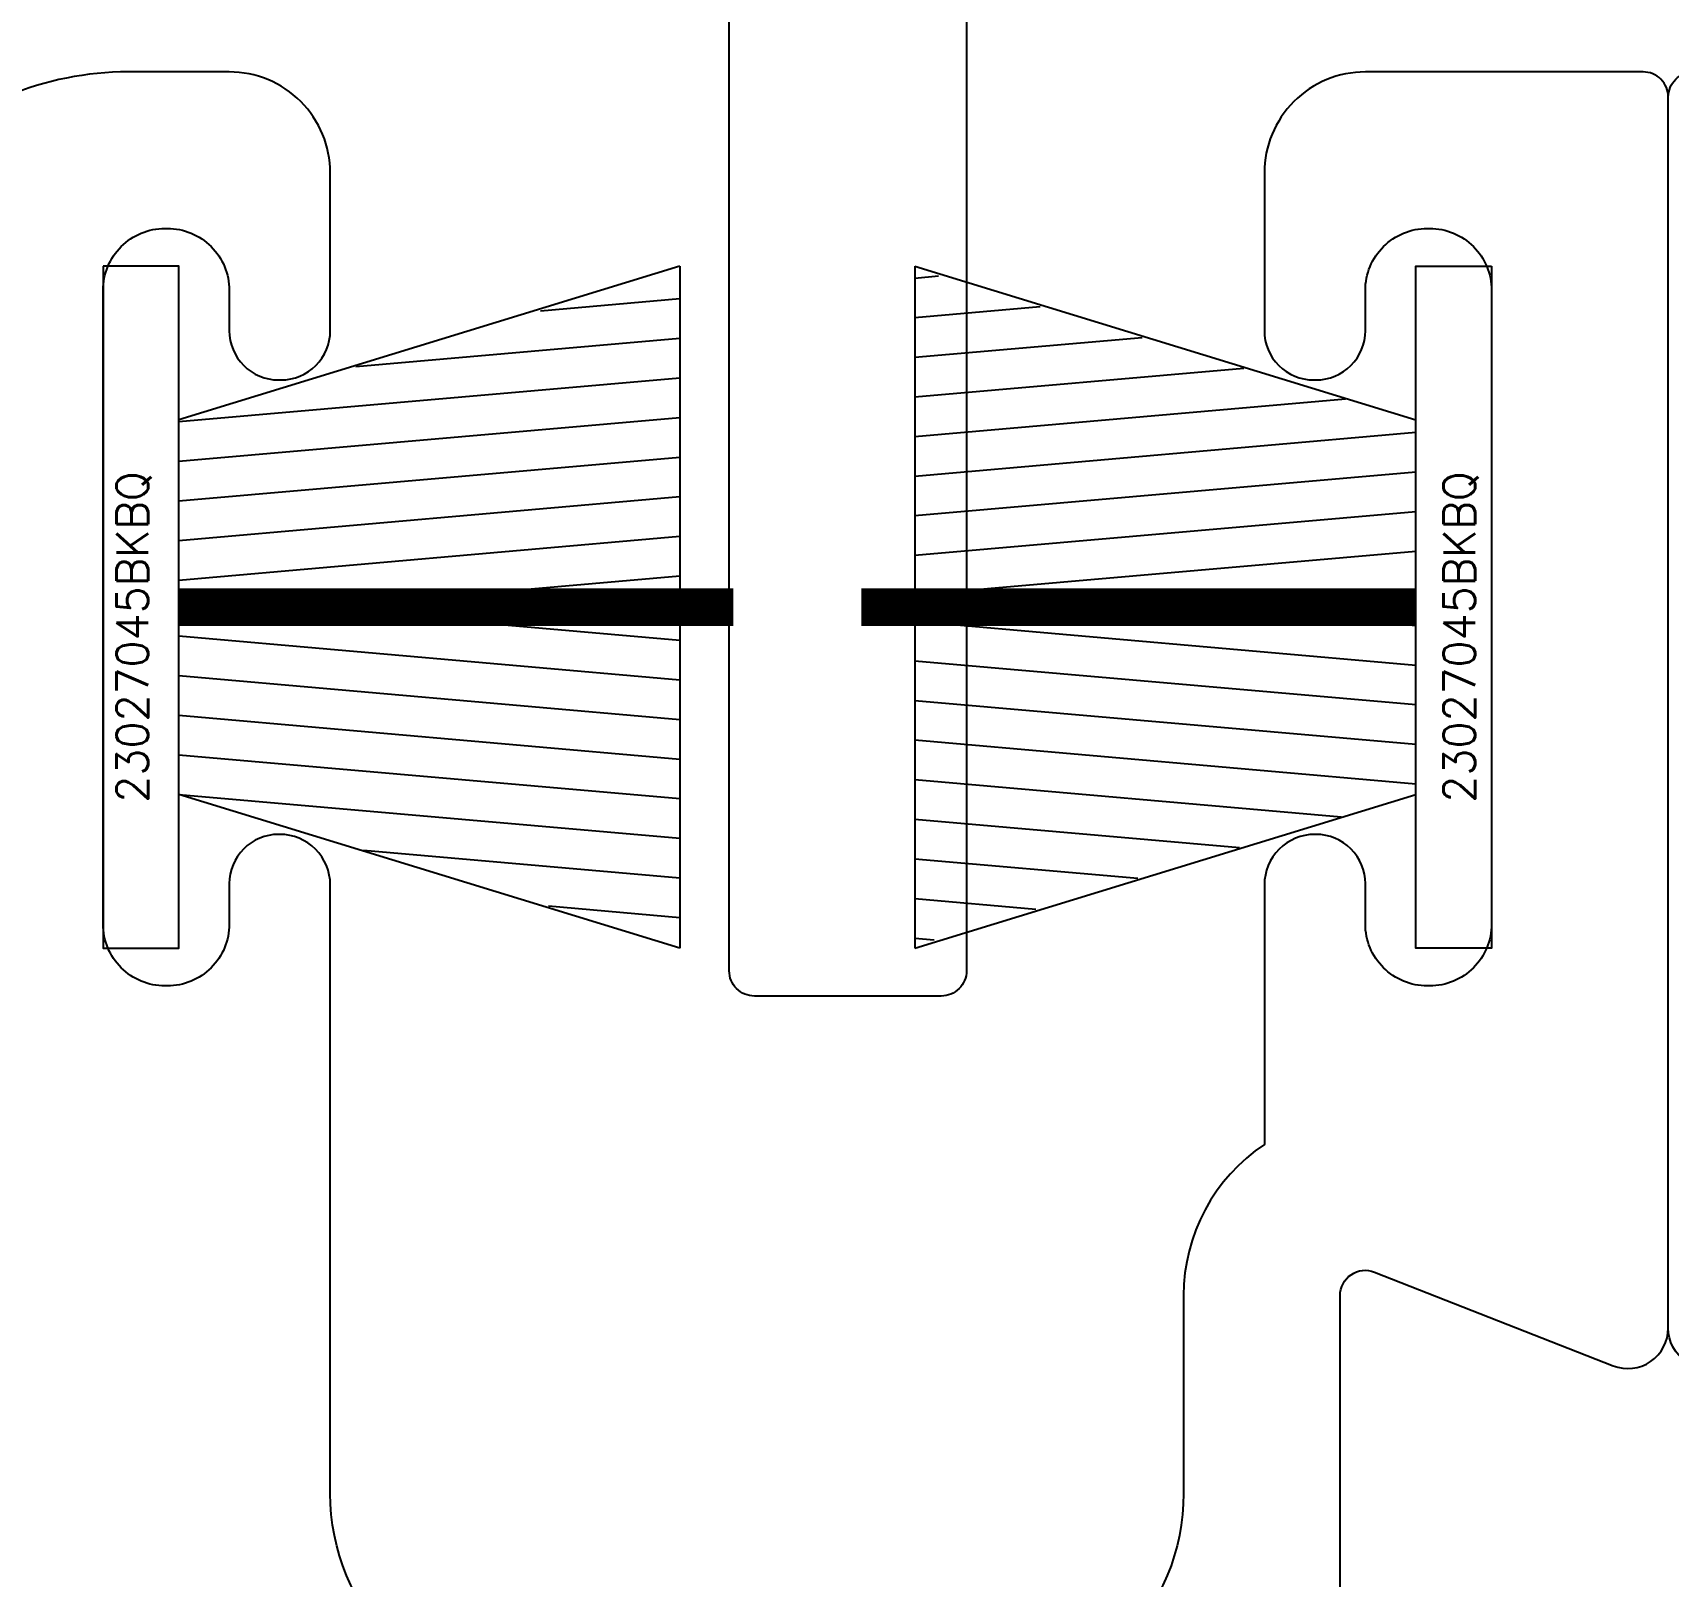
# Model space of a CAD drawing. Extents: x 0 to 79.8, y 0 to 38.2.
# Drawn here: x 24.299 to 24.946, y 29.759 to 30.371 of the extents above; entities that cross this region are included whole.
import ezdxf

# ---------------------------------------------------------------- set-up
doc = ezdxf.new("R2010")
doc.units = 0
doc.header["$MEASUREMENT"] = 0
doc.layers.get('0').update_dxf_attribs({"linetype": 'CONTINUOUS'})
for name, color, linetype in [('DIM', 4, 'CONTINUOUS'), ('FRAME', 1, 'CONTINUOUS'), ('GEOM', 1, 'CONTINUOUS'), ('HATCH', 7, 'CONTINUOUS'), ('MISC', 9, 'CONTINUOUS'), ('VENT', 5, 'CONTINUOUS')]:
    doc.layers.add(name, color=color, linetype=linetype)
doc.styles.get("Standard").update_dxf_attribs({"font": 'simplex.shx'})
pattern_1 = [(5, (-16.618363, 22.69481), (-0.00136181, 0.01556554), [])]
pattern_2 = [(355, (-16.618363, 18.815973), (-0.00136181, -0.01556554), [])]

# ---------------------------------------------------------------- blocks, each defined once
blk = doc.blocks.new('3749-SILL')
for points in [[(0.02185, -0.50242, -0.528549), (0, -0.48753), (0, 0, -0.414214), (0.01, 0.01)], [(1.378, -0.554), (1.378, -0.366), (1.378, -0.312, 0.414214), (1.358, -0.292), (1.3575, -0.292, 0.414214), (1.338, -0.3115), (1.338, -0.3275, -0.414214), (1.3135, -0.352), (1.3125, -0.352, -0.414214), (1.288, -0.3275), (1.288, -0.0765, -0.414214), (1.3125, -0.052), (1.3135, -0.052, -0.414214), (1.338, -0.0765), (1.338, -0.0925, 0.414214), (1.3575, -0.112), (1.3585, -0.112, 0.414214), (1.378, -0.0925), (1.378, -0.03, 0.414214), (1.338, 0.01), (1.31524, 0.01), (1.298, 0.01, 0.414214), (1.173, -0.115)], [(1.778, -0.636), (1.778, -0.47463, -0.528549), (1.79165, -0.46532), (1.88615, -0.50242, 0.528549), (1.908, -0.48753), (1.908, 0, 0.414214), (1.898, 0.01), (1.788, 0.01, 0.414214), (1.748, -0.03), (1.748, -0.0925, 0.414214), (1.7675, -0.112), (1.7685, -0.112, 0.414214), (1.788, -0.0925), (1.788, -0.0765, -0.414214), (1.8125, -0.052), (1.8135, -0.052, -0.414214), (1.838, -0.0765), (1.838, -0.3275, -0.414214), (1.8135, -0.352), (1.8125, -0.352, -0.414214), (1.788, -0.3275), (1.788, -0.3115, 0.414214), (1.7685, -0.292), (1.768, -0.292, 0.414214), (1.748, -0.312), (1.748, -0.41477, 0.250492), (1.716, -0.47463), (1.716, -0.553, -0.414214), (1.631, -0.638)], [(1.463, -0.638, -0.414214), (1.378, -0.553)]]:
    blk.add_lwpolyline(points, format="xyb")
blk = doc.blocks.new('3310-Thermal Mammoth B Rail')
at = {"ltscale": 0.25}
blk.add_lwpolyline([(-0.6755, 1.301), (-0.6755, -3.96, 0.414214), (-0.6655, -3.97), (-0.5915, -3.97, 0.414214), (-0.5815, -3.96), (-0.5815, -2.462)], format="xyb", dxfattribs=at)
blk = doc.blocks.new('*U18')
at = {"layer": 'HATCH'}
h = blk.add_hatch(dxfattribs=at)
h.set_pattern_fill('ANSI31', color=256, scale=0.125, angle=-40, style=0)
h.set_pattern_definition(pattern_1)
h.paths.add_polyline_path([(-12.35918, 20.24064), (-12.35918, 20.16649), (-12.16072, 20.16649), (-12.16072, 20.30051)])
h = blk.add_hatch(dxfattribs=at)
h.set_pattern_fill('ANSI31', color=256, scale=0.125, angle=-40, style=0)
h.set_pattern_definition(pattern_2)
h.paths.add_polyline_path([(-12.16072, 20.16649), (-12.16072, 20.03247), (-12.35918, 20.09233), (-12.35918, 20.16649)])
at = {"layer": 'GEOM'}
blk.add_lwpolyline([(-12.38918, 20.30149), (-12.38918, 20.03149), (-12.35918, 20.03149), (-12.35918, 20.30149)], close=True, dxfattribs=at)
at = {"layer": 'GEOM', "const_width": 0.015}
blk.add_lwpolyline([(-12.35918, 20.16649), (-12.13957, 20.16649)], dxfattribs=at)
at = {"layer": 'MISC'}
for p, q in [((-12.16072, 20.30149), (-12.35918, 20.24064)), ((-12.16072, 20.30149), (-12.16072, 20.03149)), ((-12.16072, 20.03149), (-12.35918, 20.09233))]:
    blk.add_line(p, q, dxfattribs=at)
at = {"insert": (-12.37014, 20.08904), "char_height": 0.0125, "attachment_point": 7, "rotation": 90}
blk.add_mtext_dynamic_manual_height_columns('23027045BKBQ', width=0.3101171, gutter_width=0.3125, heights=[0], dxfattribs=at)
blk = doc.blocks.new('*U39')
at = {"layer": 'HATCH'}
h = blk.add_hatch(dxfattribs=at)
h.set_pattern_fill('ANSI31', color=256, scale=0.125, angle=-40, style=0)
h.set_pattern_definition(pattern_1)
h.paths.add_polyline_path([(-12.41918, 20.24064), (-12.41918, 20.16649), (-12.61765, 20.16649), (-12.61765, 20.30051)])
h = blk.add_hatch(dxfattribs=at)
h.set_pattern_fill('ANSI31', color=256, scale=0.125, angle=-40, style=0)
h.set_pattern_definition(pattern_2)
h.paths.add_polyline_path([(-12.61765, 20.16649), (-12.61765, 20.03247), (-12.41918, 20.09233), (-12.41918, 20.16649)])
at = {"layer": 'GEOM'}
blk.add_lwpolyline([(-12.38918, 20.30149), (-12.38918, 20.03149), (-12.41918, 20.03149), (-12.41918, 20.30149)], close=True, dxfattribs=at)
at = {"layer": 'GEOM', "const_width": 0.015}
blk.add_lwpolyline([(-12.41918, 20.16649), (-12.63879, 20.16649)], dxfattribs=at)
at = {"layer": 'MISC'}
for p, q in [((-12.61765, 20.30149), (-12.41918, 20.24064)), ((-12.61765, 20.30149), (-12.61765, 20.03149)), ((-12.61765, 20.03149), (-12.41918, 20.09233))]:
    blk.add_line(p, q, dxfattribs=at)
at = {"insert": (-12.40823, 20.08904), "char_height": 0.0125, "attachment_point": 1, "rotation": 90}
blk.add_mtext_dynamic_manual_height_columns('23027045BKBQ', width=0.3101171, gutter_width=0.3125, heights=[0], dxfattribs=at)

msp = doc.modelspace()

# ---------------------------------------------------------------- block references
at = {"layer": 'DIM'}
for name, p in [('*U18', (36.7155642, 9.9765316)), ('*U39', (37.2655642, 9.9765316))]:
    msp.add_blockref(name, p, dxfattribs=at)
at = {"layer": 'FRAME'}
for p in [(23.0383819, 30.3450213), (24.9463819, 30.3450227)]:
    msp.add_blockref('3749-SILL', p, dxfattribs=at)
at = {"layer": 'VENT', "xscale": -1}
msp.add_blockref('3310-Thermal Mammoth B Rail', (23.9929143, 33.9590208), dxfattribs=at)

doc.saveas('drawing.dxf')
